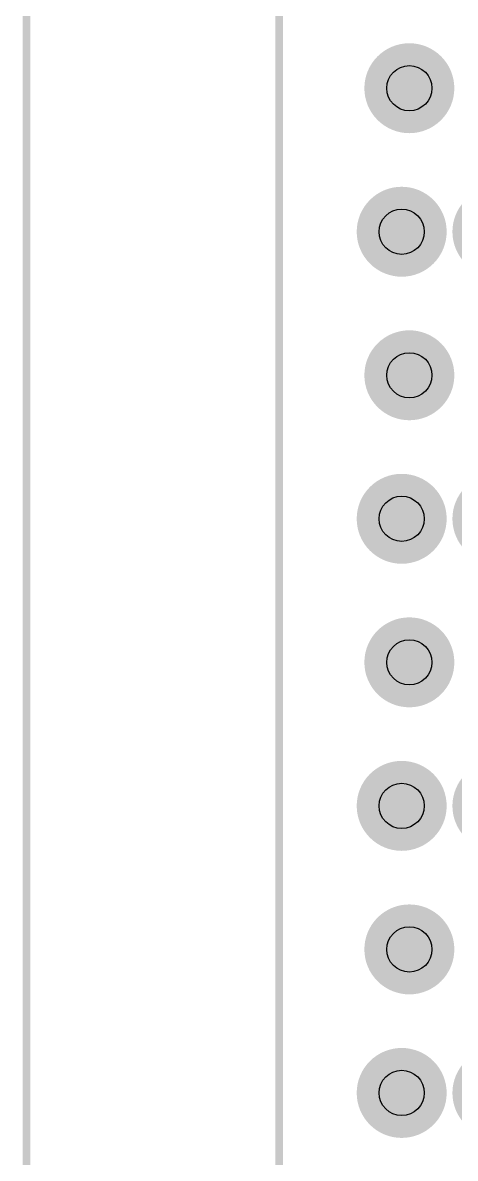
# Model space of a CAD drawing. Extents: x -27 to 84, y -12 to 86.
# Drawn here: x -6.81 to 4.67, y 12.87 to 43.01 of the extents above; entities that cross this region are included whole.
import ezdxf

# ---------------------------------------------------------------- set-up
doc = ezdxf.new("R2010")
doc.units = 0
for name, color, linetype in [('17', 110, 'CONTINUOUS'), ('20', 53, 'CONTINUOUS'), ('21', 41, 'CONTINUOUS'), ('29', 253, 'CONTINUOUS'), ('30', 253, 'CONTINUOUS'), ('44', 253, 'CONTINUOUS'), ('51', 53, 'CONTINUOUS')]:
    doc.layers.add(name, color=color, linetype=linetype)

# ---------------------------------------------------------------- blocks, each defined once
blk = doc.blocks.new('RECT')
blk.add_solid([(-0.5, -0.5), (0.5, -0.5), (-0.5, 0.5), (0.5, 0.5)])
blk = doc.blocks.new('ROUNDP')
at = {"const_width": 0.5}
blk.add_lwpolyline([(0, -0.25, 1), (0, 0.25, 1), (0, -0.25)], format="xyb", dxfattribs=at)

msp = doc.modelspace()

# ---------------------------------------------------------------- linework, layer by layer
at = {"layer": '20', "const_width": 0.2032}
msp.add_lwpolyline([(0, 85.725), (0, 0.635)], dxfattribs=at)
at = {"layer": '21', "const_width": 0.2032}
msp.add_lwpolyline([(0, 81.6749), (0, 4.6851)], dxfattribs=at)
at = {"layer": '44'}
for centre in [(3.4544, 41.2763), (3.2512, 37.4663), (3.4544, 33.6563), (3.2512, 29.8463), (3.4544, 26.0363), (3.2512, 22.2263), (3.4544, 18.4163), (3.2512, 14.6063)]:
    msp.add_circle(centre, 0.6, dxfattribs=at)
at = {"layer": '51', "const_width": 0.2032}
msp.add_lwpolyline([(-6.7056, 81.6749), (-6.7056, 4.6851)], dxfattribs=at)

# ---------------------------------------------------------------- block references
at = {"layer": '17', "xscale": 2.1844, "yscale": 2.1844, "rotation": 270}
for p in [(3.4544, 41.2763), (3.4544, 41.2763), (3.2512, 37.4663), (3.2512, 37.4663), (3.4544, 33.6563), (3.4544, 33.6563), (3.2512, 29.8463), (3.2512, 29.8463), (3.4544, 26.0363), (3.4544, 26.0363), (3.2512, 22.2263), (3.2512, 22.2263), (3.4544, 18.4163), (3.4544, 18.4163), (3.2512, 14.6063), (3.2512, 14.6063)]:
    msp.add_blockref('ROUNDP', p, dxfattribs=at)
at = {"layer": '29', "xscale": 2.3876, "yscale": 2.3876, "rotation": 270}
for p in [(3.4544, 41.2763), (3.2512, 37.4663), (5.7912, 37.4663), (3.4544, 33.6563), (3.2512, 29.8463), (5.7912, 29.8463), (3.4544, 26.0363), (3.2512, 22.2263), (5.7912, 22.2263), (3.4544, 18.4163), (3.2512, 14.6063), (5.7912, 14.6063)]:
    msp.add_blockref('ROUNDP', p, dxfattribs=at)
at = {"layer": '30', "xscale": 2.3876, "yscale": 2.3876, "rotation": 270}
for p in [(3.4544, 41.2763), (3.2512, 37.4663), (5.7912, 37.4663), (3.4544, 33.6563), (3.2512, 29.8463), (5.7912, 29.8463), (3.4544, 26.0363), (3.2512, 22.2263), (5.7912, 22.2263), (3.4544, 18.4163), (3.2512, 14.6063), (5.7912, 14.6063)]:
    msp.add_blockref('ROUNDP', p, dxfattribs=at)
at = {"layer": '51', "xscale": 0.9398, "yscale": 0.4318}
for p in [(3.3528, 41.2763), (3.3528, 37.4663), (3.3528, 33.6563), (3.3528, 29.8463), (3.3528, 26.0363), (3.3528, 22.2263), (3.3528, 18.4163), (3.3528, 14.6063)]:
    msp.add_blockref('RECT', p, dxfattribs=at)

doc.saveas('drawing.dxf')
